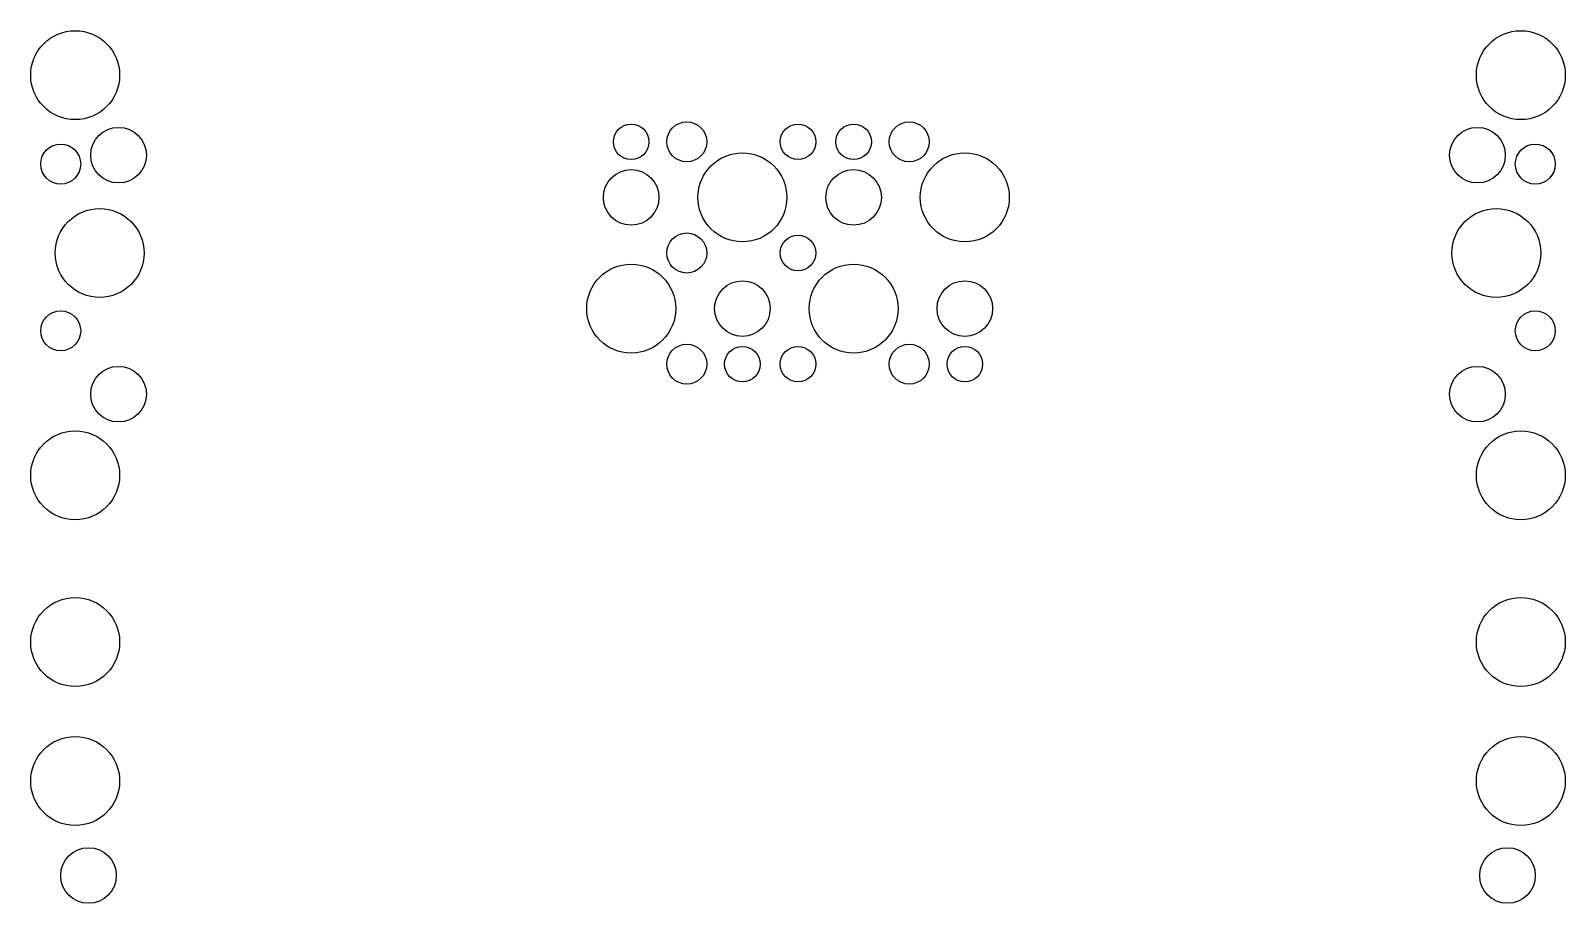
# Model space of a CAD drawing. Extents: x -690 to 690, y -385 to 400.
import ezdxf

# ---------------------------------------------------------------- set-up
doc = ezdxf.new("R2010")
doc.units = 0

msp = doc.modelspace()

# ---------------------------------------------------------------- linework, layer by layer
for centre, radius in [((-650, 360), 40), ((650, 360), 40), ((-100, 300), 18), ((100, 300), 18), ((-611, 288), 25), ((-150, 300), 16), ((0, 300), 16), ((50, 300), 16), ((611, 288), 25), ((-663, 280), 18), ((-50, 250), 40), ((150, 250), 40), ((663, 280), 18), ((-150, 250), 25), ((50, 250), 25), ((-628, 200), 40), ((628, 200), 40), ((-100, 200), 18), ((0, 200), 16), ((-150, 150), 40), ((50, 150), 40), ((-50, 150), 25), ((150, 150), 25), ((-663, 130), 18), ((663, 130), 18), ((-100, 100), 18), ((-50, 100), 16), ((0, 100), 16), ((100, 100), 18), ((150, 100), 16), ((-611, 73), 25), ((611, 73), 25), ((-650, 0), 40), ((650, 0), 40), ((-650, -150), 40), ((-650, -150), 40), ((650, -150), 40), ((650, -150), 40), ((-650, -275), 40), ((650, -275), 40), ((-638, -360), 25), ((638, -360), 25)]:
    msp.add_circle(centre, radius)

doc.saveas('drawing.dxf')
